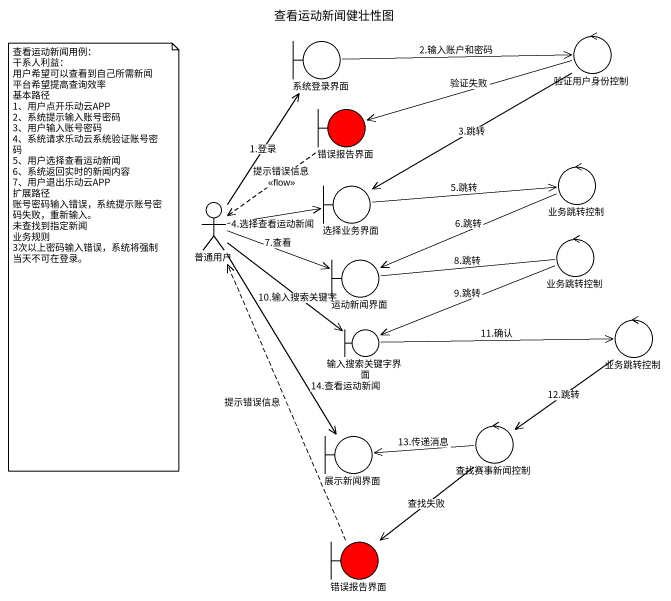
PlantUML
@startuml
title 查看运动新闻健壮性图
boundary 系统登录界面
control 验证用户身份控制
boundary 错误报告界面 #FF0000
control 业务跳转控制
actor 普通用户
boundary 选择业务界面
control "业务跳转控制" as 业务跳转控制_2
boundary 运动新闻界面
control "业务跳转控制" as 业务跳转控制_3
boundary 输入搜索关键字界面
boundary 展示新闻界面
control 查找赛事新闻控制
boundary "错误报告界面" as 错误报告界面_2 #FF0000
系统登录界面 -right-> 验证用户身份控制 : 2.输入账户和密码
验证用户身份控制 -left-> 错误报告界面 : 验证失败
验证用户身份控制 --> 选择业务界面 : 3.跳转
错误报告界面 ..> 普通用户 : 提示错误信息\n<<flow>>
业务跳转控制 -left-> 运动新闻界面 : 6.跳转
普通用户 -up-> 系统登录界面 : 1.登录
普通用户 -right-> 选择业务界面 : 4.选择查看运动新闻
普通用户 -right-> 运动新闻界面 : 7.查看
普通用户 --> 输入搜索关键字界面 : 10.输入搜索关键字
普通用户 --> 展示新闻界面 : 14.查看运动新闻
选择业务界面 -right-> 业务跳转控制 : 5.跳转
业务跳转控制_2 -left-> 输入搜索关键字界面 : 9.跳转
运动新闻界面 -right- 业务跳转控制_2 : 8.跳转
业务跳转控制_3 --> 查找赛事新闻控制 : 12.跳转
输入搜索关键字界面 -right-> 业务跳转控制_3 : 11.确认
查找赛事新闻控制 -left-> 展示新闻界面 : 13.传递消息
查找赛事新闻控制 --> 错误报告界面_2 : 查找失败
错误报告界面_2 .up.> 普通用户 : 提示错误信息
note as N1
  查看运动新闻用例：
  干系人利益：
  用户希望可以查看到自己所需新闻
  平台希望提高查询效率
  基本路径
  1、用户点开乐动云APP
  2、系统提示输入账号密码
  3、用户输入账号密码
  4、系统请求乐动云系统验证账号密码
  5、用户选择查看运动新闻
  6、系统返回实时的新闻内容
  7、用户退出乐动云APP
  扩展路径
  账号密码输入错误，系统提示账号密码失败，重新输入。
  未查找到指定新闻
  业务规则
  3次以上密码输入错误，系统将强制当天不可在登录。
end note
@enduml
